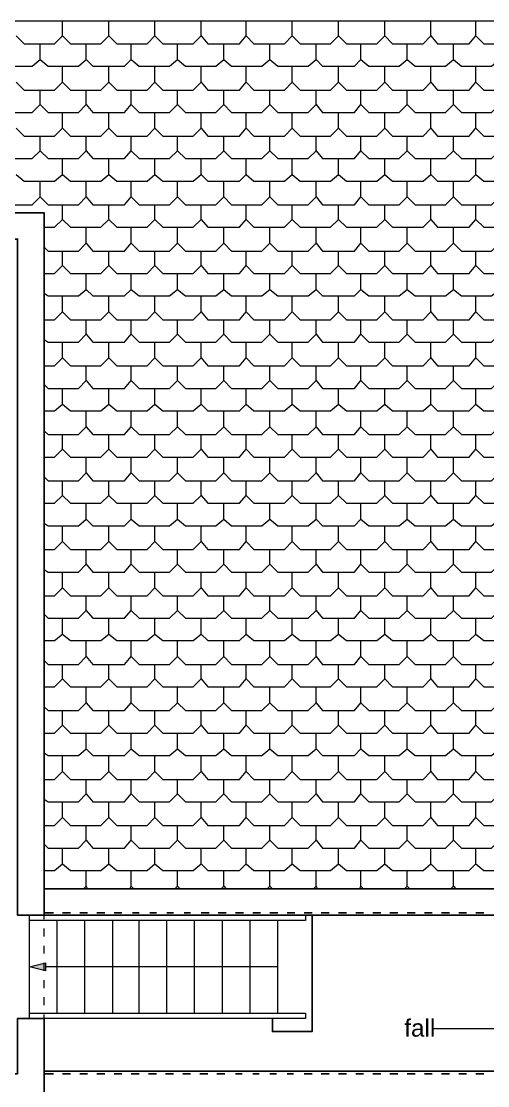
# Model space of a CAD drawing. Header units: millimetres. Extents: x 0 to 80.9, y 0 to 43.9.
# Drawn here: x 49.05 to 53.58, y 20.95 to 31.29 of the extents above; entities that cross this region are included whole.
import ezdxf

# ---------------------------------------------------------------- set-up
doc = ezdxf.new("R2010")
doc.units = ezdxf.units.MM
doc.layers.add('PDF_0', color=7, linetype='Continuous', true_color=0xed1f24)
for name, color, linetype in [('PDF_014408$A$Stairs_Pen_No__4', 7, 'Continuous'), ('PDF_014408$BL', 7, 'Continuous'), ('PDF_014408$BL-ROOF', 7, 'Continuous'), ('PDF_014408$LINES_Pen_No__4', 7, 'Continuous'), ('PDF_014408$PL-STAIR', 7, 'Continuous'), ('PDF_014408$WA-COL', 7, 'Continuous'), ('PDF_014408$WA-EXT', 7, 'Continuous'), ('PDF_Text', 7, 'Continuous')]:
    doc.layers.add(name, color=color, linetype=linetype)
doc.styles.add('PDF ArialMT', font='arial.ttf')

msp = doc.modelspace()

# ---------------------------------------------------------------- linework, layer by layer
at = {"layer": 'PDF_0', "color": 7, "lineweight": 9}
msp.add_lwpolyline([(53.738, 21.503), (53.597, 21.503), (53.058, 21.503)], dxfattribs=at)
at = {"layer": 'PDF_014408$A$Stairs_Pen_No__4', "lineweight": 25}
for points in [[(49.276, 22.606), (49.276, 22.862)], [(49.276, 20.81), (49.276, 21.605)]]:
    msp.add_lwpolyline(points, dxfattribs=at)
at = {"layer": 'PDF_014408$BL', "lineweight": 9}
for points in [[(49.135, 22.606), (51.815, 22.606), (51.815, 22.554), (49.135, 22.554)], [(49.276, 22.567), (49.276, 22.606)], [(49.276, 22.4), (49.276, 22.477)], [(49.276, 22.234), (49.276, 22.311)], [(49.276, 22.067), (49.276, 22.144)], [(49.276, 21.9), (49.276, 21.977)], [(49.276, 21.734), (49.276, 21.811)], [(49.135, 21.657), (51.815, 21.657), (51.815, 21.605), (49.135, 21.605)], [(49.276, 21.605), (49.276, 21.644)]]:
    msp.add_lwpolyline(points, dxfattribs=at)
at = {"layer": 'PDF_014408$BL-ROOF', "lineweight": 9}
msp.add_lwpolyline([(9.078, 31.286), (18.541, 21.823), (26.234, 21.823), (26.234, 29.427), (49.276, 29.427), (49.276, 22.862), (66.534, 22.862), (66.534, 22.413), (75.407, 31.286)], close=True, dxfattribs=at)
for points in [[(49.006, 31.145), (49.083, 31.068), (49.378, 31.068), (49.455, 31.145), (49.455, 31.286)], [(49.455, 31.145), (49.532, 31.068), (49.827, 31.068), (49.904, 31.145), (49.904, 31.286)], [(49.904, 31.145), (49.981, 31.068), (50.276, 31.068), (50.353, 31.145), (50.353, 31.286)], [(50.353, 31.145), (50.43, 31.068), (50.725, 31.068), (50.802, 31.145), (50.802, 31.286)], [(50.802, 31.145), (50.866, 31.068), (51.173, 31.068), (51.238, 31.145), (51.238, 31.286)], [(51.238, 31.145), (51.314, 31.068), (51.609, 31.068), (51.686, 31.145), (51.686, 31.286)], [(51.686, 31.145), (51.763, 31.068), (52.058, 31.068), (52.135, 31.145), (52.135, 31.286)], [(52.135, 31.145), (52.212, 31.068), (52.507, 31.068), (52.584, 31.145), (52.584, 31.286)], [(52.584, 31.145), (52.661, 31.068), (52.956, 31.068), (53.033, 31.145), (53.033, 31.286)], [(53.033, 31.145), (53.097, 31.068), (53.405, 31.068), (53.469, 31.145), (53.469, 31.286)], [(53.469, 31.145), (53.546, 31.068), (53.84, 31.068), (53.917, 31.145), (53.917, 31.286)], [(48.789, 30.914), (48.865, 30.85), (49.16, 30.85), (49.237, 30.914), (49.237, 31.068)], [(49.237, 30.914), (49.314, 30.85), (49.609, 30.85), (49.686, 30.914), (49.686, 31.068)], [(49.686, 30.914), (49.75, 30.85), (50.058, 30.85), (50.122, 30.914), (50.122, 31.068)], [(50.122, 30.914), (50.199, 30.85), (50.494, 30.85), (50.571, 30.914), (50.571, 31.068)], [(50.571, 30.914), (50.648, 30.85), (50.943, 30.85), (51.02, 30.914), (51.02, 31.068)], [(51.02, 30.914), (51.097, 30.85), (51.391, 30.85), (51.468, 30.914), (51.468, 31.068)], [(51.468, 30.914), (51.545, 30.85), (51.84, 30.85), (51.917, 30.914), (51.917, 31.068)], [(51.917, 30.914), (51.981, 30.85), (52.289, 30.85), (52.353, 30.914), (52.353, 31.068)], [(52.353, 30.914), (52.43, 30.85), (52.725, 30.85), (52.802, 30.914), (52.802, 31.068)], [(52.802, 30.914), (52.879, 30.85), (53.174, 30.85), (53.251, 30.914), (53.251, 31.068)], [(53.251, 30.914), (53.328, 30.85), (53.622, 30.85), (53.699, 30.914), (53.699, 31.068)], [(49.006, 30.696), (49.083, 30.619), (49.378, 30.619), (49.455, 30.696), (49.455, 30.85)], [(49.455, 30.696), (49.532, 30.619), (49.827, 30.619), (49.904, 30.696), (49.904, 30.85)], [(49.904, 30.696), (49.981, 30.619), (50.276, 30.619), (50.353, 30.696), (50.353, 30.85)], [(50.353, 30.696), (50.43, 30.619), (50.725, 30.619), (50.802, 30.696), (50.802, 30.85)], [(50.802, 30.696), (50.866, 30.619), (51.173, 30.619), (51.238, 30.696), (51.238, 30.85)], [(51.238, 30.696), (51.314, 30.619), (51.609, 30.619), (51.686, 30.696), (51.686, 30.85)], [(51.686, 30.696), (51.763, 30.619), (52.058, 30.619), (52.135, 30.696), (52.135, 30.85)], [(52.135, 30.696), (52.212, 30.619), (52.507, 30.619), (52.584, 30.696), (52.584, 30.85)], [(52.584, 30.696), (52.661, 30.619), (52.956, 30.619), (53.033, 30.696), (53.033, 30.85)], [(53.033, 30.696), (53.097, 30.619), (53.405, 30.619), (53.469, 30.696), (53.469, 30.85)], [(53.469, 30.696), (53.546, 30.619), (53.84, 30.619), (53.917, 30.696), (53.917, 30.85)], [(48.789, 30.478), (48.865, 30.401), (49.16, 30.401), (49.237, 30.478), (49.237, 30.619)], [(49.237, 30.478), (49.314, 30.401), (49.609, 30.401), (49.686, 30.478), (49.686, 30.619)], [(49.686, 30.478), (49.75, 30.401), (50.058, 30.401), (50.122, 30.478), (50.122, 30.619)], [(50.122, 30.478), (50.199, 30.401), (50.494, 30.401), (50.571, 30.478), (50.571, 30.619)], [(50.571, 30.478), (50.648, 30.401), (50.943, 30.401), (51.02, 30.478), (51.02, 30.619)], [(51.02, 30.478), (51.097, 30.401), (51.391, 30.401), (51.468, 30.478), (51.468, 30.619)], [(51.468, 30.478), (51.545, 30.401), (51.84, 30.401), (51.917, 30.478), (51.917, 30.619)], [(51.917, 30.478), (51.981, 30.401), (52.289, 30.401), (52.353, 30.478), (52.353, 30.619)], [(52.353, 30.478), (52.43, 30.401), (52.725, 30.401), (52.802, 30.478), (52.802, 30.619)], [(52.802, 30.478), (52.879, 30.401), (53.174, 30.401), (53.251, 30.478), (53.251, 30.619)], [(53.251, 30.478), (53.328, 30.401), (53.622, 30.401), (53.699, 30.478), (53.699, 30.619)], [(49.006, 30.248), (49.083, 30.171), (49.378, 30.171), (49.455, 30.248), (49.455, 30.401)], [(49.455, 30.248), (49.532, 30.171), (49.827, 30.171), (49.904, 30.248), (49.904, 30.401)], [(49.904, 30.248), (49.981, 30.171), (50.276, 30.171), (50.353, 30.248), (50.353, 30.401)], [(50.353, 30.248), (50.43, 30.171), (50.725, 30.171), (50.802, 30.248), (50.802, 30.401)], [(50.802, 30.248), (50.866, 30.171), (51.173, 30.171), (51.238, 30.248), (51.238, 30.401)], [(51.238, 30.248), (51.314, 30.171), (51.609, 30.171), (51.686, 30.248), (51.686, 30.401)], [(51.686, 30.248), (51.763, 30.171), (52.058, 30.171), (52.135, 30.248), (52.135, 30.401)], [(52.135, 30.248), (52.212, 30.171), (52.507, 30.171), (52.584, 30.248), (52.584, 30.401)], [(52.584, 30.248), (52.661, 30.171), (52.956, 30.171), (53.033, 30.248), (53.033, 30.401)], [(53.033, 30.248), (53.097, 30.171), (53.405, 30.171), (53.469, 30.248), (53.469, 30.401)], [(53.469, 30.248), (53.546, 30.171), (53.84, 30.171), (53.917, 30.248), (53.917, 30.401)], [(48.789, 30.03), (48.865, 29.953), (49.16, 29.953), (49.237, 30.03), (49.237, 30.171)], [(49.237, 30.03), (49.314, 29.953), (49.609, 29.953), (49.686, 30.03), (49.686, 30.171)], [(49.686, 30.03), (49.75, 29.953), (50.058, 29.953), (50.122, 30.03), (50.122, 30.171)], [(50.122, 30.03), (50.199, 29.953), (50.494, 29.953), (50.571, 30.03), (50.571, 30.171)], [(50.571, 30.03), (50.648, 29.953), (50.943, 29.953), (51.02, 30.03), (51.02, 30.171)], [(51.02, 30.03), (51.097, 29.953), (51.391, 29.953), (51.468, 30.03), (51.468, 30.171)], [(51.468, 30.03), (51.545, 29.953), (51.84, 29.953), (51.917, 30.03), (51.917, 30.171)], [(51.917, 30.03), (51.981, 29.953), (52.289, 29.953), (52.353, 30.03), (52.353, 30.171)], [(52.353, 30.03), (52.43, 29.953), (52.725, 29.953), (52.802, 30.03), (52.802, 30.171)], [(52.802, 30.03), (52.879, 29.953), (53.174, 29.953), (53.251, 30.03), (53.251, 30.171)], [(53.251, 30.03), (53.328, 29.953), (53.622, 29.953), (53.699, 30.03), (53.699, 30.171)], [(49.006, 29.799), (49.083, 29.735), (49.378, 29.735), (49.455, 29.799), (49.455, 29.953)], [(49.455, 29.799), (49.532, 29.735), (49.827, 29.735), (49.904, 29.799), (49.904, 29.953)], [(49.904, 29.799), (49.981, 29.735), (50.276, 29.735), (50.353, 29.799), (50.353, 29.953)], [(50.353, 29.799), (50.43, 29.735), (50.725, 29.735), (50.802, 29.799), (50.802, 29.953)], [(50.802, 29.799), (50.866, 29.735), (51.173, 29.735), (51.238, 29.799), (51.238, 29.953)], [(51.238, 29.799), (51.314, 29.735), (51.609, 29.735), (51.686, 29.799), (51.686, 29.953)], [(51.686, 29.799), (51.763, 29.735), (52.058, 29.735), (52.135, 29.799), (52.135, 29.953)], [(52.135, 29.799), (52.212, 29.735), (52.507, 29.735), (52.584, 29.799), (52.584, 29.953)], [(52.584, 29.799), (52.661, 29.735), (52.956, 29.735), (53.033, 29.799), (53.033, 29.953)], [(53.033, 29.799), (53.097, 29.735), (53.405, 29.735), (53.469, 29.799), (53.469, 29.953)], [(53.469, 29.799), (53.546, 29.735), (53.84, 29.735), (53.917, 29.799), (53.917, 29.953)], [(48.789, 29.581), (48.865, 29.504), (49.16, 29.504), (49.237, 29.581), (49.237, 29.735)], [(49.237, 29.581), (49.314, 29.504), (49.609, 29.504), (49.686, 29.581), (49.686, 29.735)], [(49.686, 29.581), (49.75, 29.504), (50.058, 29.504), (50.122, 29.581), (50.122, 29.735)], [(50.122, 29.581), (50.199, 29.504), (50.494, 29.504), (50.571, 29.581), (50.571, 29.735)], [(50.571, 29.581), (50.648, 29.504), (50.943, 29.504), (51.02, 29.581), (51.02, 29.735)], [(51.02, 29.581), (51.097, 29.504), (51.391, 29.504), (51.468, 29.581), (51.468, 29.735)], [(51.468, 29.581), (51.545, 29.504), (51.84, 29.504), (51.917, 29.581), (51.917, 29.735)], [(51.917, 29.581), (51.981, 29.504), (52.289, 29.504), (52.353, 29.581), (52.353, 29.735)], [(52.353, 29.581), (52.43, 29.504), (52.725, 29.504), (52.802, 29.581), (52.802, 29.735)], [(52.802, 29.581), (52.879, 29.504), (53.174, 29.504), (53.251, 29.581), (53.251, 29.735)], [(53.251, 29.581), (53.328, 29.504), (53.622, 29.504), (53.699, 29.581), (53.699, 29.735)], [(49.276, 29.286), (49.378, 29.286), (49.455, 29.363), (49.455, 29.504)], [(49.455, 29.363), (49.532, 29.286), (49.827, 29.286), (49.904, 29.363), (49.904, 29.504)], [(49.904, 29.363), (49.981, 29.286), (50.276, 29.286), (50.353, 29.363), (50.353, 29.504)], [(50.353, 29.363), (50.43, 29.286), (50.725, 29.286), (50.802, 29.363), (50.802, 29.504)], [(50.802, 29.363), (50.866, 29.286), (51.173, 29.286), (51.238, 29.363), (51.238, 29.504)], [(51.238, 29.363), (51.314, 29.286), (51.609, 29.286), (51.686, 29.363), (51.686, 29.504)], [(51.686, 29.363), (51.763, 29.286), (52.058, 29.286), (52.135, 29.363), (52.135, 29.504)], [(52.135, 29.363), (52.212, 29.286), (52.507, 29.286), (52.584, 29.363), (52.584, 29.504)], [(52.584, 29.363), (52.661, 29.286), (52.956, 29.286), (53.033, 29.363), (53.033, 29.504)], [(53.033, 29.363), (53.097, 29.286), (53.405, 29.286), (53.469, 29.363), (53.469, 29.504)], [(53.469, 29.363), (53.546, 29.286), (53.84, 29.286), (53.917, 29.363), (53.917, 29.504)], [(49.276, 29.094), (49.314, 29.055), (49.609, 29.055), (49.686, 29.132), (49.686, 29.286)], [(49.686, 29.132), (49.75, 29.055), (50.058, 29.055), (50.122, 29.132), (50.122, 29.286)], [(50.122, 29.132), (50.199, 29.055), (50.494, 29.055), (50.571, 29.132), (50.571, 29.286)], [(50.571, 29.132), (50.648, 29.055), (50.943, 29.055), (51.02, 29.132), (51.02, 29.286)], [(51.02, 29.132), (51.097, 29.055), (51.391, 29.055), (51.468, 29.132), (51.468, 29.286)], [(51.468, 29.132), (51.545, 29.055), (51.84, 29.055), (51.917, 29.132), (51.917, 29.286)], [(51.917, 29.132), (51.981, 29.055), (52.289, 29.055), (52.353, 29.132), (52.353, 29.286)], [(52.353, 29.132), (52.43, 29.055), (52.725, 29.055), (52.802, 29.132), (52.802, 29.286)], [(52.802, 29.132), (52.879, 29.055), (53.174, 29.055), (53.251, 29.132), (53.251, 29.286)], [(53.251, 29.132), (53.328, 29.055), (53.622, 29.055), (53.699, 29.132), (53.699, 29.286)], [(49.276, 28.837), (49.378, 28.837), (49.455, 28.914), (49.455, 29.055)], [(49.455, 28.914), (49.532, 28.837), (49.827, 28.837), (49.904, 28.914), (49.904, 29.055)], [(49.904, 28.914), (49.981, 28.837), (50.276, 28.837), (50.353, 28.914), (50.353, 29.055)], [(50.353, 28.914), (50.43, 28.837), (50.725, 28.837), (50.802, 28.914), (50.802, 29.055)], [(50.802, 28.914), (50.866, 28.837), (51.173, 28.837), (51.238, 28.914), (51.238, 29.055)], [(51.238, 28.914), (51.314, 28.837), (51.609, 28.837), (51.686, 28.914), (51.686, 29.055)], [(51.686, 28.914), (51.763, 28.837), (52.058, 28.837), (52.135, 28.914), (52.135, 29.055)], [(52.135, 28.914), (52.212, 28.837), (52.507, 28.837), (52.584, 28.914), (52.584, 29.055)], [(52.584, 28.914), (52.661, 28.837), (52.956, 28.837), (53.033, 28.914), (53.033, 29.055)], [(53.033, 28.914), (53.097, 28.837), (53.405, 28.837), (53.469, 28.914), (53.469, 29.055)], [(53.469, 28.914), (53.546, 28.837), (53.84, 28.837), (53.917, 28.914), (53.917, 29.055)], [(49.276, 28.645), (49.314, 28.619), (49.609, 28.619), (49.686, 28.683), (49.686, 28.837)], [(49.686, 28.683), (49.75, 28.619), (50.058, 28.619), (50.122, 28.683), (50.122, 28.837)], [(50.122, 28.683), (50.199, 28.619), (50.494, 28.619), (50.571, 28.683), (50.571, 28.837)], [(50.571, 28.683), (50.648, 28.619), (50.943, 28.619), (51.02, 28.683), (51.02, 28.837)], [(51.02, 28.683), (51.097, 28.619), (51.391, 28.619), (51.468, 28.683), (51.468, 28.837)], [(51.468, 28.683), (51.545, 28.619), (51.84, 28.619), (51.917, 28.683), (51.917, 28.837)], [(51.917, 28.683), (51.981, 28.619), (52.289, 28.619), (52.353, 28.683), (52.353, 28.837)], [(52.353, 28.683), (52.43, 28.619), (52.725, 28.619), (52.802, 28.683), (52.802, 28.837)], [(52.802, 28.683), (52.879, 28.619), (53.174, 28.619), (53.251, 28.683), (53.251, 28.837)], [(53.251, 28.683), (53.328, 28.619), (53.622, 28.619), (53.699, 28.683), (53.699, 28.837)], [(49.276, 28.388), (49.378, 28.388), (49.455, 28.465), (49.455, 28.619)], [(49.455, 28.465), (49.532, 28.388), (49.827, 28.388), (49.904, 28.465), (49.904, 28.619)], [(49.904, 28.465), (49.981, 28.388), (50.276, 28.388), (50.353, 28.465), (50.353, 28.619)], [(50.353, 28.465), (50.43, 28.388), (50.725, 28.388), (50.802, 28.465), (50.802, 28.619)], [(50.802, 28.465), (50.866, 28.388), (51.173, 28.388), (51.238, 28.465), (51.238, 28.619)], [(51.238, 28.465), (51.314, 28.388), (51.609, 28.388), (51.686, 28.465), (51.686, 28.619)], [(51.686, 28.465), (51.763, 28.388), (52.058, 28.388), (52.135, 28.465), (52.135, 28.619)], [(52.135, 28.465), (52.212, 28.388), (52.507, 28.388), (52.584, 28.465), (52.584, 28.619)], [(52.584, 28.465), (52.661, 28.388), (52.956, 28.388), (53.033, 28.465), (53.033, 28.619)], [(53.033, 28.465), (53.097, 28.388), (53.405, 28.388), (53.469, 28.465), (53.469, 28.619)], [(53.469, 28.465), (53.546, 28.388), (53.84, 28.388), (53.917, 28.465), (53.917, 28.619)], [(49.276, 28.196), (49.314, 28.17), (49.609, 28.17), (49.686, 28.247), (49.686, 28.388)], [(49.686, 28.247), (49.75, 28.17), (50.058, 28.17), (50.122, 28.247), (50.122, 28.388)], [(50.122, 28.247), (50.199, 28.17), (50.494, 28.17), (50.571, 28.247), (50.571, 28.388)], [(50.571, 28.247), (50.648, 28.17), (50.943, 28.17), (51.02, 28.247), (51.02, 28.388)], [(51.02, 28.247), (51.097, 28.17), (51.391, 28.17), (51.468, 28.247), (51.468, 28.388)], [(51.468, 28.247), (51.545, 28.17), (51.84, 28.17), (51.917, 28.247), (51.917, 28.388)], [(51.917, 28.247), (51.981, 28.17), (52.289, 28.17), (52.353, 28.247), (52.353, 28.388)], [(52.353, 28.247), (52.43, 28.17), (52.725, 28.17), (52.802, 28.247), (52.802, 28.388)], [(52.802, 28.247), (52.879, 28.17), (53.174, 28.17), (53.251, 28.247), (53.251, 28.388)], [(53.251, 28.247), (53.328, 28.17), (53.622, 28.17), (53.699, 28.247), (53.699, 28.388)], [(49.276, 27.94), (49.378, 27.94), (49.455, 28.017), (49.455, 28.17)], [(49.455, 28.017), (49.532, 27.94), (49.827, 27.94), (49.904, 28.017), (49.904, 28.17)], [(49.904, 28.017), (49.981, 27.94), (50.276, 27.94), (50.353, 28.017), (50.353, 28.17)], [(50.353, 28.017), (50.43, 27.94), (50.725, 27.94), (50.802, 28.017), (50.802, 28.17)], [(50.802, 28.017), (50.866, 27.94), (51.173, 27.94), (51.238, 28.017), (51.238, 28.17)], [(51.238, 28.017), (51.314, 27.94), (51.609, 27.94), (51.686, 28.017), (51.686, 28.17)], [(51.686, 28.017), (51.763, 27.94), (52.058, 27.94), (52.135, 28.017), (52.135, 28.17)], [(52.135, 28.017), (52.212, 27.94), (52.507, 27.94), (52.584, 28.017), (52.584, 28.17)], [(52.584, 28.017), (52.661, 27.94), (52.956, 27.94), (53.033, 28.017), (53.033, 28.17)], [(53.033, 28.017), (53.097, 27.94), (53.405, 27.94), (53.469, 28.017), (53.469, 28.17)], [(53.469, 28.017), (53.546, 27.94), (53.84, 27.94), (53.917, 28.017), (53.917, 28.17)], [(49.276, 27.76), (49.314, 27.722), (49.609, 27.722), (49.686, 27.799), (49.686, 27.94)], [(49.686, 27.799), (49.75, 27.722), (50.058, 27.722), (50.122, 27.799), (50.122, 27.94)], [(50.122, 27.799), (50.199, 27.722), (50.494, 27.722), (50.571, 27.799), (50.571, 27.94)], [(50.571, 27.799), (50.648, 27.722), (50.943, 27.722), (51.02, 27.799), (51.02, 27.94)], [(51.02, 27.799), (51.097, 27.722), (51.391, 27.722), (51.468, 27.799), (51.468, 27.94)], [(51.468, 27.799), (51.545, 27.722), (51.84, 27.722), (51.917, 27.799), (51.917, 27.94)], [(51.917, 27.799), (51.981, 27.722), (52.289, 27.722), (52.353, 27.799), (52.353, 27.94)], [(52.353, 27.799), (52.43, 27.722), (52.725, 27.722), (52.802, 27.799), (52.802, 27.94)], [(52.802, 27.799), (52.879, 27.722), (53.174, 27.722), (53.251, 27.799), (53.251, 27.94)], [(53.251, 27.799), (53.328, 27.722), (53.622, 27.722), (53.699, 27.799), (53.699, 27.94)], [(49.276, 27.504), (49.378, 27.504), (49.455, 27.568), (49.455, 27.722)], [(49.455, 27.568), (49.532, 27.504), (49.827, 27.504), (49.904, 27.568), (49.904, 27.722)], [(49.904, 27.568), (49.981, 27.504), (50.276, 27.504), (50.353, 27.568), (50.353, 27.722)], [(50.353, 27.568), (50.43, 27.504), (50.725, 27.504), (50.802, 27.568), (50.802, 27.722)], [(50.802, 27.568), (50.866, 27.504), (51.173, 27.504), (51.238, 27.568), (51.238, 27.722)], [(51.238, 27.568), (51.314, 27.504), (51.609, 27.504), (51.686, 27.568), (51.686, 27.722)], [(51.686, 27.568), (51.763, 27.504), (52.058, 27.504), (52.135, 27.568), (52.135, 27.722)], [(52.135, 27.568), (52.212, 27.504), (52.507, 27.504), (52.584, 27.568), (52.584, 27.722)], [(52.584, 27.568), (52.661, 27.504), (52.956, 27.504), (53.033, 27.568), (53.033, 27.722)], [(53.033, 27.568), (53.097, 27.504), (53.405, 27.504), (53.469, 27.568), (53.469, 27.722)], [(53.469, 27.568), (53.546, 27.504), (53.84, 27.504), (53.917, 27.568), (53.917, 27.722)], [(49.276, 27.311), (49.314, 27.273), (49.609, 27.273), (49.686, 27.35), (49.686, 27.504)], [(49.686, 27.35), (49.75, 27.273), (50.058, 27.273), (50.122, 27.35), (50.122, 27.504)], [(50.122, 27.35), (50.199, 27.273), (50.494, 27.273), (50.571, 27.35), (50.571, 27.504)], [(50.571, 27.35), (50.648, 27.273), (50.943, 27.273), (51.02, 27.35), (51.02, 27.504)], [(51.02, 27.35), (51.097, 27.273), (51.391, 27.273), (51.468, 27.35), (51.468, 27.504)], [(51.468, 27.35), (51.545, 27.273), (51.84, 27.273), (51.917, 27.35), (51.917, 27.504)], [(51.917, 27.35), (51.981, 27.273), (52.289, 27.273), (52.353, 27.35), (52.353, 27.504)], [(52.353, 27.35), (52.43, 27.273), (52.725, 27.273), (52.802, 27.35), (52.802, 27.504)], [(52.802, 27.35), (52.879, 27.273), (53.174, 27.273), (53.251, 27.35), (53.251, 27.504)], [(53.251, 27.35), (53.328, 27.273), (53.622, 27.273), (53.699, 27.35), (53.699, 27.504)], [(49.276, 27.055), (49.378, 27.055), (49.455, 27.132), (49.455, 27.273)], [(49.455, 27.132), (49.532, 27.055), (49.827, 27.055), (49.904, 27.132), (49.904, 27.273)], [(49.904, 27.132), (49.981, 27.055), (50.276, 27.055), (50.353, 27.132), (50.353, 27.273)], [(50.353, 27.132), (50.43, 27.055), (50.725, 27.055), (50.802, 27.132), (50.802, 27.273)], [(50.802, 27.132), (50.866, 27.055), (51.173, 27.055), (51.238, 27.132), (51.238, 27.273)], [(51.238, 27.132), (51.314, 27.055), (51.609, 27.055), (51.686, 27.132), (51.686, 27.273)], [(51.686, 27.132), (51.763, 27.055), (52.058, 27.055), (52.135, 27.132), (52.135, 27.273)], [(52.135, 27.132), (52.212, 27.055), (52.507, 27.055), (52.584, 27.132), (52.584, 27.273)], [(52.584, 27.132), (52.661, 27.055), (52.956, 27.055), (53.033, 27.132), (53.033, 27.273)], [(53.033, 27.132), (53.097, 27.055), (53.405, 27.055), (53.469, 27.132), (53.469, 27.273)], [(53.469, 27.132), (53.546, 27.055), (53.84, 27.055), (53.917, 27.132), (53.917, 27.273)], [(49.276, 26.863), (49.314, 26.824), (49.609, 26.824), (49.686, 26.901), (49.686, 27.055)], [(49.686, 26.901), (49.75, 26.824), (50.058, 26.824), (50.122, 26.901), (50.122, 27.055)], [(50.122, 26.901), (50.199, 26.824), (50.494, 26.824), (50.571, 26.901), (50.571, 27.055)], [(50.571, 26.901), (50.648, 26.824), (50.943, 26.824), (51.02, 26.901), (51.02, 27.055)], [(51.02, 26.901), (51.097, 26.824), (51.391, 26.824), (51.468, 26.901), (51.468, 27.055)], [(51.468, 26.901), (51.545, 26.824), (51.84, 26.824), (51.917, 26.901), (51.917, 27.055)], [(51.917, 26.901), (51.981, 26.824), (52.289, 26.824), (52.353, 26.901), (52.353, 27.055)], [(52.353, 26.901), (52.43, 26.824), (52.725, 26.824), (52.802, 26.901), (52.802, 27.055)], [(52.802, 26.901), (52.879, 26.824), (53.174, 26.824), (53.251, 26.901), (53.251, 27.055)], [(53.251, 26.901), (53.328, 26.824), (53.622, 26.824), (53.699, 26.901), (53.699, 27.055)], [(49.276, 26.606), (49.378, 26.606), (49.455, 26.683), (49.455, 26.824)], [(49.455, 26.683), (49.532, 26.606), (49.827, 26.606), (49.904, 26.683), (49.904, 26.824)], [(49.904, 26.683), (49.981, 26.606), (50.276, 26.606), (50.353, 26.683), (50.353, 26.824)], [(50.353, 26.683), (50.43, 26.606), (50.725, 26.606), (50.802, 26.683), (50.802, 26.824)], [(50.802, 26.683), (50.866, 26.606), (51.173, 26.606), (51.238, 26.683), (51.238, 26.824)], [(51.238, 26.683), (51.314, 26.606), (51.609, 26.606), (51.686, 26.683), (51.686, 26.824)], [(51.686, 26.683), (51.763, 26.606), (52.058, 26.606), (52.135, 26.683), (52.135, 26.824)], [(52.135, 26.683), (52.212, 26.606), (52.507, 26.606), (52.584, 26.683), (52.584, 26.824)], [(52.584, 26.683), (52.661, 26.606), (52.956, 26.606), (53.033, 26.683), (53.033, 26.824)], [(53.033, 26.683), (53.097, 26.606), (53.405, 26.606), (53.469, 26.683), (53.469, 26.824)], [(53.469, 26.683), (53.546, 26.606), (53.84, 26.606), (53.917, 26.683), (53.917, 26.824)], [(49.276, 26.414), (49.314, 26.388), (49.609, 26.388), (49.686, 26.452), (49.686, 26.606)], [(49.686, 26.452), (49.75, 26.388), (50.058, 26.388), (50.122, 26.452), (50.122, 26.606)], [(50.122, 26.452), (50.199, 26.388), (50.494, 26.388), (50.571, 26.452), (50.571, 26.606)], [(50.571, 26.452), (50.648, 26.388), (50.943, 26.388), (51.02, 26.452), (51.02, 26.606)], [(51.02, 26.452), (51.097, 26.388), (51.391, 26.388), (51.468, 26.452), (51.468, 26.606)], [(51.468, 26.452), (51.545, 26.388), (51.84, 26.388), (51.917, 26.452), (51.917, 26.606)], [(51.917, 26.452), (51.981, 26.388), (52.289, 26.388), (52.353, 26.452), (52.353, 26.606)], [(52.353, 26.452), (52.43, 26.388), (52.725, 26.388), (52.802, 26.452), (52.802, 26.606)], [(52.802, 26.452), (52.879, 26.388), (53.174, 26.388), (53.251, 26.452), (53.251, 26.606)], [(53.251, 26.452), (53.328, 26.388), (53.622, 26.388), (53.699, 26.452), (53.699, 26.606)], [(49.276, 26.157), (49.378, 26.157), (49.455, 26.234), (49.455, 26.388)], [(49.455, 26.234), (49.532, 26.157), (49.827, 26.157), (49.904, 26.234), (49.904, 26.388)], [(49.904, 26.234), (49.981, 26.157), (50.276, 26.157), (50.353, 26.234), (50.353, 26.388)], [(50.353, 26.234), (50.43, 26.157), (50.725, 26.157), (50.802, 26.234), (50.802, 26.388)], [(50.802, 26.234), (50.866, 26.157), (51.173, 26.157), (51.238, 26.234), (51.238, 26.388)], [(51.238, 26.234), (51.314, 26.157), (51.609, 26.157), (51.686, 26.234), (51.686, 26.388)], [(51.686, 26.234), (51.763, 26.157), (52.058, 26.157), (52.135, 26.234), (52.135, 26.388)], [(52.135, 26.234), (52.212, 26.157), (52.507, 26.157), (52.584, 26.234), (52.584, 26.388)], [(52.584, 26.234), (52.661, 26.157), (52.956, 26.157), (53.033, 26.234), (53.033, 26.388)], [(53.033, 26.234), (53.097, 26.157), (53.405, 26.157), (53.469, 26.234), (53.469, 26.388)], [(53.469, 26.234), (53.546, 26.157), (53.84, 26.157), (53.917, 26.234), (53.917, 26.388)], [(49.276, 25.965), (49.314, 25.939), (49.609, 25.939), (49.686, 26.016), (49.686, 26.157)], [(49.686, 26.016), (49.75, 25.939), (50.058, 25.939), (50.122, 26.016), (50.122, 26.157)], [(50.122, 26.016), (50.199, 25.939), (50.494, 25.939), (50.571, 26.016), (50.571, 26.157)], [(50.571, 26.016), (50.648, 25.939), (50.943, 25.939), (51.02, 26.016), (51.02, 26.157)], [(51.02, 26.016), (51.097, 25.939), (51.391, 25.939), (51.468, 26.016), (51.468, 26.157)], [(51.468, 26.016), (51.545, 25.939), (51.84, 25.939), (51.917, 26.016), (51.917, 26.157)], [(51.917, 26.016), (51.981, 25.939), (52.289, 25.939), (52.353, 26.016), (52.353, 26.157)], [(52.353, 26.016), (52.43, 25.939), (52.725, 25.939), (52.802, 26.016), (52.802, 26.157)], [(52.802, 26.016), (52.879, 25.939), (53.174, 25.939), (53.251, 26.016), (53.251, 26.157)], [(53.251, 26.016), (53.328, 25.939), (53.622, 25.939), (53.699, 26.016), (53.699, 26.157)], [(49.276, 25.709), (49.378, 25.709), (49.455, 25.785), (49.455, 25.939)], [(49.455, 25.785), (49.532, 25.709), (49.827, 25.709), (49.904, 25.785), (49.904, 25.939)], [(49.904, 25.785), (49.981, 25.709), (50.276, 25.709), (50.353, 25.785), (50.353, 25.939)], [(50.353, 25.785), (50.43, 25.709), (50.725, 25.709), (50.802, 25.785), (50.802, 25.939)], [(50.802, 25.785), (50.866, 25.709), (51.173, 25.709), (51.238, 25.785), (51.238, 25.939)], [(51.238, 25.785), (51.314, 25.709), (51.609, 25.709), (51.686, 25.785), (51.686, 25.939)], [(51.686, 25.785), (51.763, 25.709), (52.058, 25.709), (52.135, 25.785), (52.135, 25.939)], [(52.135, 25.785), (52.212, 25.709), (52.507, 25.709), (52.584, 25.785), (52.584, 25.939)], [(52.584, 25.785), (52.661, 25.709), (52.956, 25.709), (53.033, 25.785), (53.033, 25.939)], [(53.033, 25.785), (53.097, 25.709), (53.405, 25.709), (53.469, 25.785), (53.469, 25.939)], [(53.469, 25.785), (53.546, 25.709), (53.84, 25.709), (53.917, 25.785), (53.917, 25.939)], [(49.276, 25.529), (49.314, 25.491), (49.609, 25.491), (49.686, 25.567), (49.686, 25.709)], [(49.686, 25.567), (49.75, 25.491), (50.058, 25.491), (50.122, 25.567), (50.122, 25.709)], [(50.122, 25.567), (50.199, 25.491), (50.494, 25.491), (50.571, 25.567), (50.571, 25.709)], [(50.571, 25.567), (50.648, 25.491), (50.943, 25.491), (51.02, 25.567), (51.02, 25.709)], [(51.02, 25.567), (51.097, 25.491), (51.391, 25.491), (51.468, 25.567), (51.468, 25.709)], [(51.468, 25.567), (51.545, 25.491), (51.84, 25.491), (51.917, 25.567), (51.917, 25.709)], [(51.917, 25.567), (51.981, 25.491), (52.289, 25.491), (52.353, 25.567), (52.353, 25.709)], [(52.353, 25.567), (52.43, 25.491), (52.725, 25.491), (52.802, 25.567), (52.802, 25.709)], [(52.802, 25.567), (52.879, 25.491), (53.174, 25.491), (53.251, 25.567), (53.251, 25.709)], [(53.251, 25.567), (53.328, 25.491), (53.622, 25.491), (53.699, 25.567), (53.699, 25.709)], [(49.276, 25.273), (49.378, 25.273), (49.455, 25.337), (49.455, 25.491)], [(49.455, 25.337), (49.532, 25.273), (49.827, 25.273), (49.904, 25.337), (49.904, 25.491)], [(49.904, 25.337), (49.981, 25.273), (50.276, 25.273), (50.353, 25.337), (50.353, 25.491)], [(50.353, 25.337), (50.43, 25.273), (50.725, 25.273), (50.802, 25.337), (50.802, 25.491)], [(50.802, 25.337), (50.866, 25.273), (51.173, 25.273), (51.238, 25.337), (51.238, 25.491)], [(51.238, 25.337), (51.314, 25.273), (51.609, 25.273), (51.686, 25.337), (51.686, 25.491)], [(51.686, 25.337), (51.763, 25.273), (52.058, 25.273), (52.135, 25.337), (52.135, 25.491)], [(52.135, 25.337), (52.212, 25.273), (52.507, 25.273), (52.584, 25.337), (52.584, 25.491)], [(52.584, 25.337), (52.661, 25.273), (52.956, 25.273), (53.033, 25.337), (53.033, 25.491)], [(53.033, 25.337), (53.097, 25.273), (53.405, 25.273), (53.469, 25.337), (53.469, 25.491)], [(53.469, 25.337), (53.546, 25.273), (53.84, 25.273), (53.917, 25.337), (53.917, 25.491)], [(49.276, 25.08), (49.314, 25.042), (49.609, 25.042), (49.686, 25.119), (49.686, 25.273)], [(49.686, 25.119), (49.75, 25.042), (50.058, 25.042), (50.122, 25.119), (50.122, 25.273)], [(50.122, 25.119), (50.199, 25.042), (50.494, 25.042), (50.571, 25.119), (50.571, 25.273)], [(50.571, 25.119), (50.648, 25.042), (50.943, 25.042), (51.02, 25.119), (51.02, 25.273)], [(51.02, 25.119), (51.097, 25.042), (51.391, 25.042), (51.468, 25.119), (51.468, 25.273)], [(51.468, 25.119), (51.545, 25.042), (51.84, 25.042), (51.917, 25.119), (51.917, 25.273)], [(51.917, 25.119), (51.981, 25.042), (52.289, 25.042), (52.353, 25.119), (52.353, 25.273)], [(52.353, 25.119), (52.43, 25.042), (52.725, 25.042), (52.802, 25.119), (52.802, 25.273)], [(52.802, 25.119), (52.879, 25.042), (53.174, 25.042), (53.251, 25.119), (53.251, 25.273)], [(53.251, 25.119), (53.328, 25.042), (53.622, 25.042), (53.699, 25.119), (53.699, 25.273)], [(49.276, 24.824), (49.378, 24.824), (49.455, 24.901), (49.455, 25.042)], [(49.455, 24.901), (49.532, 24.824), (49.827, 24.824), (49.904, 24.901), (49.904, 25.042)], [(49.904, 24.901), (49.981, 24.824), (50.276, 24.824), (50.353, 24.901), (50.353, 25.042)], [(50.353, 24.901), (50.43, 24.824), (50.725, 24.824), (50.802, 24.901), (50.802, 25.042)], [(50.802, 24.901), (50.866, 24.824), (51.173, 24.824), (51.238, 24.901), (51.238, 25.042)], [(51.238, 24.901), (51.314, 24.824), (51.609, 24.824), (51.686, 24.901), (51.686, 25.042)], [(51.686, 24.901), (51.763, 24.824), (52.058, 24.824), (52.135, 24.901), (52.135, 25.042)], [(52.135, 24.901), (52.212, 24.824), (52.507, 24.824), (52.584, 24.901), (52.584, 25.042)], [(52.584, 24.901), (52.661, 24.824), (52.956, 24.824), (53.033, 24.901), (53.033, 25.042)], [(53.033, 24.901), (53.097, 24.824), (53.405, 24.824), (53.469, 24.901), (53.469, 25.042)], [(53.469, 24.901), (53.546, 24.824), (53.84, 24.824), (53.917, 24.901), (53.917, 25.042)], [(49.276, 24.631), (49.314, 24.593), (49.609, 24.593), (49.686, 24.67), (49.686, 24.824)], [(49.686, 24.67), (49.75, 24.593), (50.058, 24.593), (50.122, 24.67), (50.122, 24.824)], [(50.122, 24.67), (50.199, 24.593), (50.494, 24.593), (50.571, 24.67), (50.571, 24.824)], [(50.571, 24.67), (50.648, 24.593), (50.943, 24.593), (51.02, 24.67), (51.02, 24.824)], [(51.02, 24.67), (51.097, 24.593), (51.391, 24.593), (51.468, 24.67), (51.468, 24.824)], [(51.468, 24.67), (51.545, 24.593), (51.84, 24.593), (51.917, 24.67), (51.917, 24.824)], [(51.917, 24.67), (51.981, 24.593), (52.289, 24.593), (52.353, 24.67), (52.353, 24.824)], [(52.353, 24.67), (52.43, 24.593), (52.725, 24.593), (52.802, 24.67), (52.802, 24.824)], [(52.802, 24.67), (52.879, 24.593), (53.174, 24.593), (53.251, 24.67), (53.251, 24.824)], [(53.251, 24.67), (53.328, 24.593), (53.622, 24.593), (53.699, 24.67), (53.699, 24.824)], [(49.276, 24.375), (49.378, 24.375), (49.455, 24.452), (49.455, 24.593)], [(49.455, 24.452), (49.532, 24.375), (49.827, 24.375), (49.904, 24.452), (49.904, 24.593)], [(49.904, 24.452), (49.981, 24.375), (50.276, 24.375), (50.353, 24.452), (50.353, 24.593)], [(50.353, 24.452), (50.43, 24.375), (50.725, 24.375), (50.802, 24.452), (50.802, 24.593)], [(50.802, 24.452), (50.866, 24.375), (51.173, 24.375), (51.238, 24.452), (51.238, 24.593)], [(51.238, 24.452), (51.314, 24.375), (51.609, 24.375), (51.686, 24.452), (51.686, 24.593)], [(51.686, 24.452), (51.763, 24.375), (52.058, 24.375), (52.135, 24.452), (52.135, 24.593)], [(52.135, 24.452), (52.212, 24.375), (52.507, 24.375), (52.584, 24.452), (52.584, 24.593)], [(52.584, 24.452), (52.661, 24.375), (52.956, 24.375), (53.033, 24.452), (53.033, 24.593)], [(53.033, 24.452), (53.097, 24.375), (53.405, 24.375), (53.469, 24.452), (53.469, 24.593)], [(53.469, 24.452), (53.546, 24.375), (53.84, 24.375), (53.917, 24.452), (53.917, 24.593)], [(49.276, 24.183), (49.314, 24.157), (49.609, 24.157), (49.686, 24.221), (49.686, 24.375)], [(49.686, 24.221), (49.75, 24.157), (50.058, 24.157), (50.122, 24.221), (50.122, 24.375)], [(50.122, 24.221), (50.199, 24.157), (50.494, 24.157), (50.571, 24.221), (50.571, 24.375)], [(50.571, 24.221), (50.648, 24.157), (50.943, 24.157), (51.02, 24.221), (51.02, 24.375)], [(51.02, 24.221), (51.097, 24.157), (51.391, 24.157), (51.468, 24.221), (51.468, 24.375)], [(51.468, 24.221), (51.545, 24.157), (51.84, 24.157), (51.917, 24.221), (51.917, 24.375)], [(51.917, 24.221), (51.981, 24.157), (52.289, 24.157), (52.353, 24.221), (52.353, 24.375)], [(52.353, 24.221), (52.43, 24.157), (52.725, 24.157), (52.802, 24.221), (52.802, 24.375)], [(52.802, 24.221), (52.879, 24.157), (53.174, 24.157), (53.251, 24.221), (53.251, 24.375)], [(53.251, 24.221), (53.328, 24.157), (53.622, 24.157), (53.699, 24.221), (53.699, 24.375)], [(49.276, 23.926), (49.378, 23.926), (49.455, 24.003), (49.455, 24.157)], [(49.455, 24.003), (49.532, 23.926), (49.827, 23.926), (49.904, 24.003), (49.904, 24.157)], [(49.904, 24.003), (49.981, 23.926), (50.276, 23.926), (50.353, 24.003), (50.353, 24.157)], [(50.353, 24.003), (50.43, 23.926), (50.725, 23.926), (50.802, 24.003), (50.802, 24.157)], [(50.802, 24.003), (50.866, 23.926), (51.173, 23.926), (51.238, 24.003), (51.238, 24.157)], [(51.238, 24.003), (51.314, 23.926), (51.609, 23.926), (51.686, 24.003), (51.686, 24.157)], [(51.686, 24.003), (51.763, 23.926), (52.058, 23.926), (52.135, 24.003), (52.135, 24.157)], [(52.135, 24.003), (52.212, 23.926), (52.507, 23.926), (52.584, 24.003), (52.584, 24.157)], [(52.584, 24.003), (52.661, 23.926), (52.956, 23.926), (53.033, 24.003), (53.033, 24.157)], [(53.033, 24.003), (53.097, 23.926), (53.405, 23.926), (53.469, 24.003), (53.469, 24.157)], [(53.469, 24.003), (53.546, 23.926), (53.84, 23.926), (53.917, 24.003), (53.917, 24.157)], [(49.276, 23.734), (49.314, 23.708), (49.609, 23.708), (49.686, 23.785), (49.686, 23.926)], [(49.686, 23.785), (49.75, 23.708), (50.058, 23.708), (50.122, 23.785), (50.122, 23.926)], [(50.122, 23.785), (50.199, 23.708), (50.494, 23.708), (50.571, 23.785), (50.571, 23.926)], [(50.571, 23.785), (50.648, 23.708), (50.943, 23.708), (51.02, 23.785), (51.02, 23.926)], [(51.02, 23.785), (51.097, 23.708), (51.391, 23.708), (51.468, 23.785), (51.468, 23.926)], [(51.468, 23.785), (51.545, 23.708), (51.84, 23.708), (51.917, 23.785), (51.917, 23.926)], [(51.917, 23.785), (51.981, 23.708), (52.289, 23.708), (52.353, 23.785), (52.353, 23.926)], [(52.353, 23.785), (52.43, 23.708), (52.725, 23.708), (52.802, 23.785), (52.802, 23.926)], [(52.802, 23.785), (52.879, 23.708), (53.174, 23.708), (53.251, 23.785), (53.251, 23.926)], [(53.251, 23.785), (53.328, 23.708), (53.622, 23.708), (53.699, 23.785), (53.699, 23.926)], [(49.276, 23.477), (49.378, 23.477), (49.455, 23.554), (49.455, 23.708)], [(49.455, 23.554), (49.532, 23.477), (49.827, 23.477), (49.904, 23.554), (49.904, 23.708)], [(49.904, 23.554), (49.981, 23.477), (50.276, 23.477), (50.353, 23.554), (50.353, 23.708)], [(50.353, 23.554), (50.43, 23.477), (50.725, 23.477), (50.802, 23.554), (50.802, 23.708)], [(50.802, 23.554), (50.866, 23.477), (51.173, 23.477), (51.238, 23.554), (51.238, 23.708)], [(51.238, 23.554), (51.314, 23.477), (51.609, 23.477), (51.686, 23.554), (51.686, 23.708)], [(51.686, 23.554), (51.763, 23.477), (52.058, 23.477), (52.135, 23.554), (52.135, 23.708)], [(52.135, 23.554), (52.212, 23.477), (52.507, 23.477), (52.584, 23.554), (52.584, 23.708)], [(52.584, 23.554), (52.661, 23.477), (52.956, 23.477), (53.033, 23.554), (53.033, 23.708)], [(53.033, 23.554), (53.097, 23.477), (53.405, 23.477), (53.469, 23.554), (53.469, 23.708)], [(53.469, 23.554), (53.546, 23.477), (53.84, 23.477), (53.917, 23.554), (53.917, 23.708)], [(49.276, 23.298), (49.314, 23.259), (49.609, 23.259), (49.686, 23.336), (49.686, 23.477)], [(49.686, 23.336), (49.75, 23.259), (50.058, 23.259), (50.122, 23.336), (50.122, 23.477)], [(50.122, 23.336), (50.199, 23.259), (50.494, 23.259), (50.571, 23.336), (50.571, 23.477)], [(50.571, 23.336), (50.648, 23.259), (50.943, 23.259), (51.02, 23.336), (51.02, 23.477)], [(51.02, 23.336), (51.097, 23.259), (51.391, 23.259), (51.468, 23.336), (51.468, 23.477)], [(51.468, 23.336), (51.545, 23.259), (51.84, 23.259), (51.917, 23.336), (51.917, 23.477)], [(51.917, 23.336), (51.981, 23.259), (52.289, 23.259), (52.353, 23.336), (52.353, 23.477)], [(52.353, 23.336), (52.43, 23.259), (52.725, 23.259), (52.802, 23.336), (52.802, 23.477)], [(52.802, 23.336), (52.879, 23.259), (53.174, 23.259), (53.251, 23.336), (53.251, 23.477)], [(53.251, 23.336), (53.328, 23.259), (53.622, 23.259), (53.699, 23.336), (53.699, 23.477)], [(49.276, 23.042), (49.378, 23.042), (49.455, 23.106), (49.455, 23.259)], [(49.455, 23.106), (49.532, 23.042), (49.827, 23.042), (49.904, 23.106), (49.904, 23.259)], [(49.904, 23.106), (49.981, 23.042), (50.276, 23.042), (50.353, 23.106), (50.353, 23.259)], [(50.353, 23.106), (50.43, 23.042), (50.725, 23.042), (50.802, 23.106), (50.802, 23.259)], [(50.802, 23.106), (50.866, 23.042), (51.173, 23.042), (51.238, 23.106), (51.238, 23.259)], [(51.238, 23.106), (51.314, 23.042), (51.609, 23.042), (51.686, 23.106), (51.686, 23.259)], [(51.686, 23.106), (51.763, 23.042), (52.058, 23.042), (52.135, 23.106), (52.135, 23.259)], [(52.135, 23.106), (52.212, 23.042), (52.507, 23.042), (52.584, 23.106), (52.584, 23.259)], [(52.584, 23.106), (52.661, 23.042), (52.956, 23.042), (53.033, 23.106), (53.033, 23.259)], [(53.033, 23.106), (53.097, 23.042), (53.405, 23.042), (53.469, 23.106), (53.469, 23.259)], [(53.469, 23.106), (53.546, 23.042), (53.84, 23.042), (53.917, 23.106), (53.917, 23.259)], [(49.66, 22.862), (49.686, 22.888), (49.686, 23.042)], [(50.109, 22.862), (50.122, 22.888), (50.122, 23.042)], [(50.545, 22.862), (50.571, 22.888), (50.571, 23.042)], [(50.994, 22.862), (51.02, 22.888), (51.02, 23.042)], [(51.443, 22.862), (51.468, 22.888), (51.468, 23.042)], [(51.891, 22.862), (51.917, 22.888), (51.917, 23.042)], [(52.34, 22.862), (52.353, 22.888), (52.353, 23.042)], [(52.776, 22.862), (52.802, 22.888), (52.802, 23.042)], [(53.225, 22.862), (53.251, 22.888), (53.251, 23.042)], [(49.686, 22.888), (49.699, 22.862)], [(50.122, 22.888), (50.148, 22.862)], [(50.571, 22.888), (50.596, 22.862)], [(51.02, 22.888), (51.045, 22.862)], [(51.468, 22.888), (51.494, 22.862)], [(51.917, 22.888), (51.93, 22.862)], [(52.353, 22.888), (52.379, 22.862)], [(52.802, 22.888), (52.828, 22.862)], [(53.251, 22.888), (53.276, 22.862)]]:
    msp.add_lwpolyline(points, dxfattribs=at)
at = {"layer": 'PDF_014408$LINES_Pen_No__4', "lineweight": 25}
for points in [[(49.276, 22.631), (49.366, 22.631)], [(49.276, 22.606), (66.278, 22.606)], [(49.455, 22.631), (49.532, 22.631)], [(49.622, 22.631), (49.699, 22.631)], [(49.789, 22.631), (49.866, 22.631)], [(49.955, 22.631), (50.032, 22.631)], [(50.135, 22.631), (50.199, 22.631)], [(50.302, 22.631), (50.366, 22.631)], [(50.468, 22.631), (50.532, 22.631)], [(50.635, 22.631), (50.699, 22.631)], [(50.802, 22.631), (50.879, 22.631)], [(50.968, 22.631), (51.045, 22.631)], [(51.135, 22.631), (51.212, 22.631)], [(51.302, 22.631), (51.379, 22.631)], [(51.468, 22.631), (51.545, 22.631)], [(51.635, 22.631), (51.712, 22.631)], [(51.802, 22.631), (51.879, 22.631)], [(51.968, 22.631), (52.045, 22.631)], [(52.135, 22.631), (52.212, 22.631)], [(52.302, 22.631), (52.379, 22.631)], [(52.468, 22.631), (52.545, 22.631)], [(52.635, 22.631), (52.712, 22.631)], [(52.802, 22.631), (52.879, 22.631)], [(52.969, 22.631), (53.045, 22.631)], [(53.135, 22.631), (53.212, 22.631)], [(53.302, 22.631), (53.379, 22.631)], [(53.469, 22.631), (53.546, 22.631)], [(49.276, 21.093), (53.738, 21.093)], [(49.276, 21.067), (49.366, 21.067)], [(49.455, 21.067), (49.532, 21.067)], [(49.622, 21.067), (49.699, 21.067)], [(49.789, 21.067), (49.866, 21.067)], [(49.955, 21.067), (50.032, 21.067)], [(50.122, 21.067), (50.199, 21.067)], [(50.289, 21.067), (50.366, 21.067)], [(50.455, 21.067), (50.532, 21.067)], [(50.622, 21.067), (50.699, 21.067)], [(50.789, 21.067), (50.866, 21.067)], [(50.955, 21.067), (51.032, 21.067)], [(51.135, 21.067), (51.199, 21.067)], [(51.302, 21.067), (51.366, 21.067)], [(51.468, 21.067), (51.532, 21.067)], [(51.635, 21.067), (51.699, 21.067)], [(51.802, 21.067), (51.879, 21.067)], [(51.968, 21.067), (52.045, 21.067)], [(52.135, 21.067), (52.212, 21.067)], [(52.302, 21.067), (52.379, 21.067)], [(52.468, 21.067), (52.545, 21.067)], [(52.635, 21.067), (52.712, 21.067)], [(52.802, 21.067), (52.879, 21.067)], [(52.969, 21.067), (53.045, 21.067)], [(53.135, 21.067), (53.212, 21.067)], [(53.302, 21.067), (53.379, 21.067)], [(53.469, 21.067), (53.546, 21.067)]]:
    msp.add_lwpolyline(points, dxfattribs=at)
at = {"layer": 'PDF_014408$PL-STAIR', "lineweight": 9}
for points in [[(49.135, 21.605), (49.135, 22.606)], [(49.404, 21.657), (49.404, 22.554)], [(49.673, 21.657), (49.673, 22.554)], [(49.943, 21.657), (49.943, 22.554)], [(50.199, 21.657), (50.199, 22.554)], [(50.468, 21.657), (50.468, 22.554)], [(50.737, 21.657), (50.737, 22.554)], [(51.007, 21.657), (51.007, 22.554)], [(51.276, 21.657), (51.276, 22.554)], [(51.545, 21.657), (51.545, 22.554)], [(51.545, 22.105), (49.289, 22.105)]]:
    msp.add_lwpolyline(points, dxfattribs=at)
msp.add_lwpolyline([(49.289, 22.067), (49.135, 22.105), (49.289, 22.144)], close=True, dxfattribs=at)
at = {"layer": 'PDF_014408$PL-STAIR', "transparency": 33554559}
for points in [[(49.289, 22.144), (49.289, 22.105), (49.135, 22.105)], [(49.289, 22.105), (49.135, 22.105), (49.289, 22.067)]]:
    msp.add_solid(points, dxfattribs=at)
at = {"layer": 'PDF_014408$WA-COL', "lineweight": 25}
msp.add_lwpolyline([(51.494, 21.605), (51.494, 21.477), (51.879, 21.477), (51.879, 22.606)], dxfattribs=at)
at = {"layer": 'PDF_014408$WA-EXT', "lineweight": 25}
for points in [[(26.491, 29.171), (49.019, 29.171), (49.019, 22.606), (66.278, 22.606), (66.278, 18.592), (66.534, 18.592), (66.534, 22.862), (49.276, 22.862), (49.276, 29.427), (26.234, 29.427)], [(49.276, 21.605), (49.019, 21.605), (49.019, 21.067), (26.491, 21.067), (26.234, 20.81), (49.276, 20.81)], [(53.738, 18.592), (53.738, 21.093), (49.276, 21.093), (49.276, 20.836), (53.481, 20.836), (53.481, 18.592)]]:
    msp.add_lwpolyline(points, close=True, dxfattribs=at)

# ---------------------------------------------------------------- texts
at = {"layer": 'PDF_Text', "insert": (52.774, 21.511), "char_height": 0.1683, "attachment_point": 4, "style": 'PDF ArialMT'}
msp.add_mtext('fall', dxfattribs=at)

doc.saveas('drawing.dxf')
